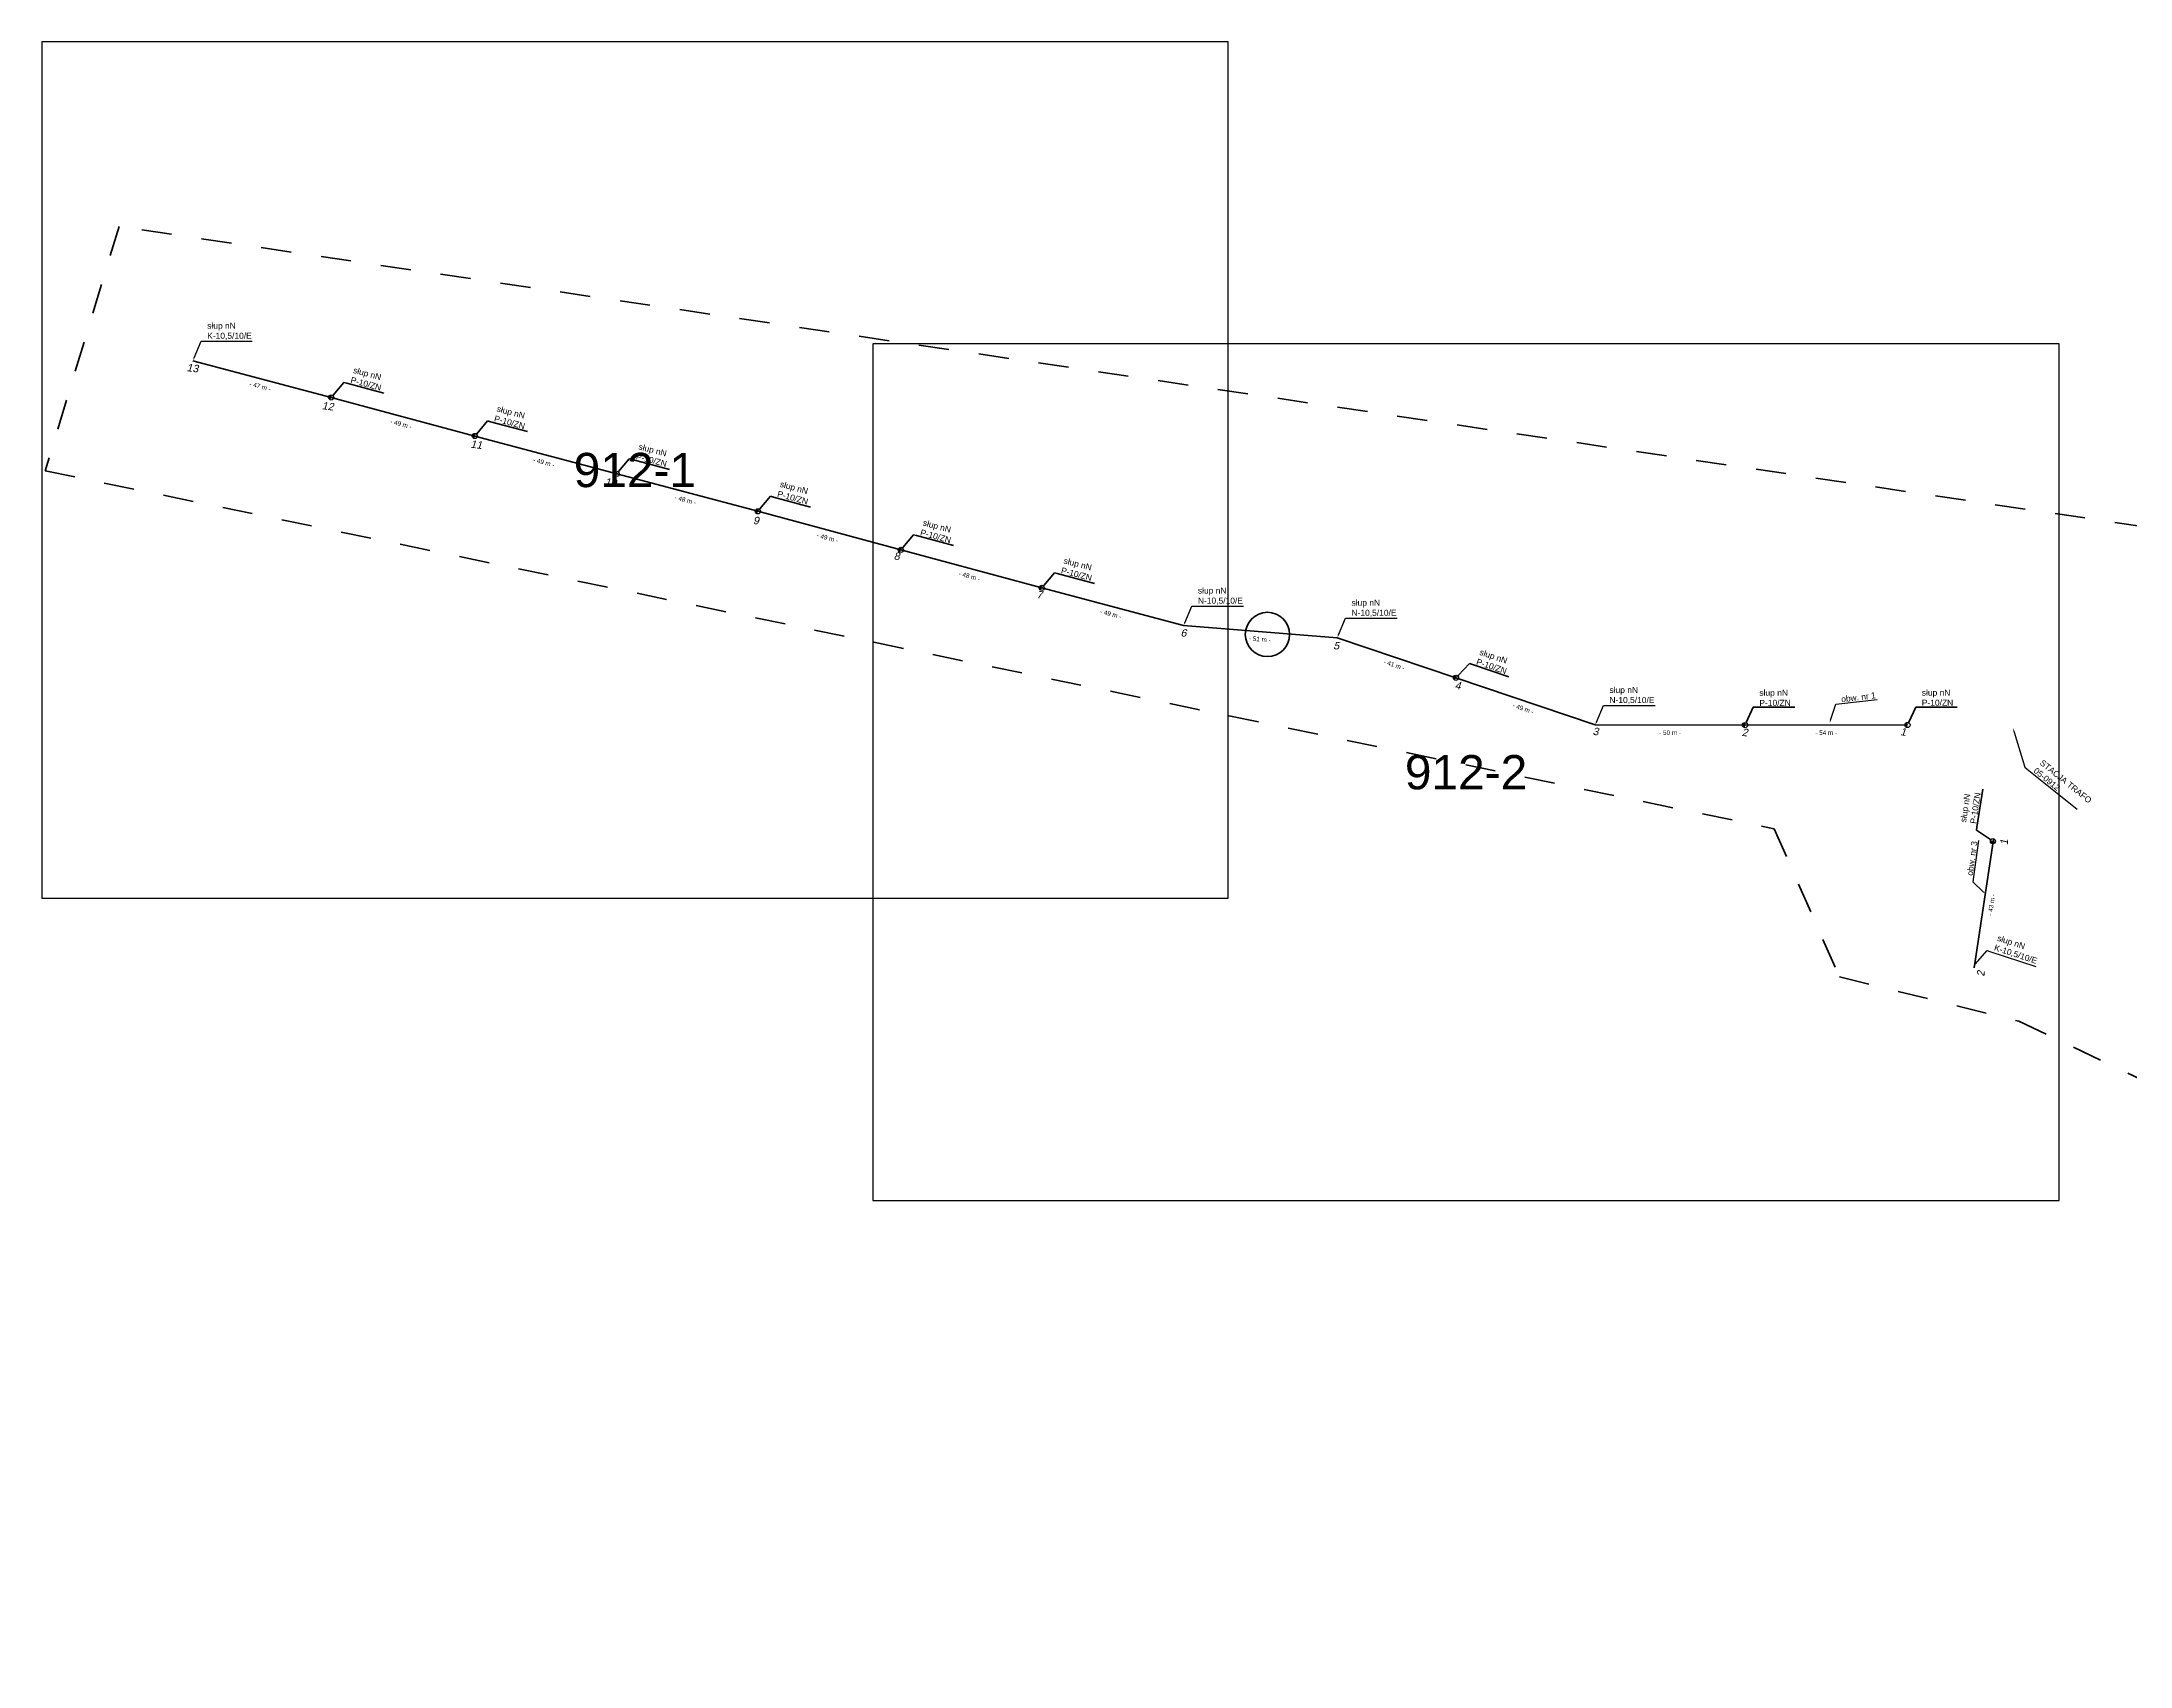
# Model space of a CAD drawing. Header units: millimetres. Extents: x 7543989 to 7550438, y 5805434 to 5809135.
# Drawn here: x 7549185 to 7549876, y 5805495 to 5806033 of the extents above; entities that cross this region are included whole.
import ezdxf
from ezdxf import colors
from ezdxf.entities.mleader import LeaderData, LeaderLine
from ezdxf.enums import TextEntityAlignment as Align
from ezdxf.math import Vec2, Vec3

# ---------------------------------------------------------------- set-up
doc = ezdxf.new("R2010")
doc.units = ezdxf.units.MM
doc.linetypes.add('4002', pattern=[2, 1, -1])
doc.layers.add('!tele', color=30, linetype='Continuous', lineweight=50, plot=False)
for name, color, linetype, lineweight in [('!trafo', 6, '4002', 50), ('_numery', 7, 'Continuous', 40), ('_PRZEWIESZENIA', 6, 'Continuous', 50)]:
    doc.layers.add(name, color=color, linetype=linetype, lineweight=lineweight)
for name, color, linetype in [('_MM opisy', 7, 'Continuous'), ('_MM slupy', 5, 'Continuous'), ('_mm trafo', 3, 'Continuous')]:
    doc.layers.add(name, color=color, linetype=linetype)
doc.layers.add('DIM', color=7, linetype='Continuous', plot=False)
doc.styles.get("Standard").update_dxf_attribs({"font": 'arial.ttf'})
doc.dimstyles.new('opis linie', dxfattribs={"dimtxt": 1.5, "dimasz": 0.18, "dimexe": 0.18, "dimexo": 0.0625, "dimgap": 2.5, "dimtad": 4, "dimdec": 0, "dimzin": 0, "dimdsep": 46, "dimtxsty": 'Standard', "dimcen": 0.09, "dimse1": 1, "dimse2": 1, "dimsd1": 1, "dimsd2": 1, "dimclrt": 256, "dimadec": 0, "dimazin": 0, "dimtfac": 1, "dimtdec": 0, "dimtofl": 0, "dimtmove": 0, "dimatfit": 3, "dimfxl": 1, "dimtfill": 1, "dimtolj": 1, "dimtzin": 0, "dimarcsym": 0})

# ---------------------------------------------------------------- blocks, each defined once
blk = doc.blocks.new('ZN')
at = {"layer": '_MM slupy', "transparency": 33554687}
h = blk.add_hatch(color=256, dxfattribs=at)
h.dxf.hatch_style = 1
h.paths.add_polyline_path([(0, -0.86), (0, 0.86, 1)])
at = {"layer": '_MM slupy'}
blk.add_circle((0, 0), 0.857, dxfattribs=at)
blk = doc.blocks.new('*D259')
at = {"layer": 'Defpoints', "color": 0}
for p in [(7549831.23, 5805768.93), (7549824.07, 5805726.57), (7549824.81, 5805726.46)]:
    blk.add_point(p, dxfattribs=at)
at = {"layer": 'DIM', "insert": (7549830.51, 5805747.32), "char_height": 1.5, "attachment_point": 5, "rotation": 81.40241, "bg_fill": 3, "box_fill_scale": 1.1, "bg_fill_color": 9, "bg_fill_true_color": 13158600, "bg_fill_transparency": 0}
blk.add_mtext('\\A1;- 43 m -', dxfattribs=at)
blk = doc.blocks.new('*D276')
at = {"layer": 'Defpoints', "color": 0}
for p in [(7549748.97, 5805807.5), (7549748.97, 5805806.75), (7549802.71, 5805806.8)]:
    blk.add_point(p, dxfattribs=at)
at = {"layer": 'DIM', "insert": (7549775.84, 5805804.26), "char_height": 1.5, "attachment_point": 5, "rotation": 0.05331, "bg_fill": 3, "box_fill_scale": 1.1, "bg_fill_color": 9, "bg_fill_true_color": 13158600, "bg_fill_transparency": 0}
blk.add_mtext('\\A1;- 54 m -', dxfattribs=at)
blk = doc.blocks.new('*D277')
at = {"layer": 'Defpoints', "color": 0}
for p in [(7549699.39, 5805807.57), (7549699.39, 5805806.82), (7549748.97, 5805806.75)]:
    blk.add_point(p, dxfattribs=at)
at = {"layer": 'DIM', "insert": (7549724.18, 5805804.27), "char_height": 1.5, "attachment_point": 5, "rotation": 359.91911, "bg_fill": 3, "box_fill_scale": 1.1, "bg_fill_color": 9, "bg_fill_true_color": 13158600, "bg_fill_transparency": 0}
blk.add_mtext('\\A1;- 50 m -', dxfattribs=at)
blk = doc.blocks.new('*D278')
at = {"layer": 'Defpoints', "color": 0}
for p in [(7549653.32, 5805822.43), (7549653.56, 5805823.14), (7549699.39, 5805806.82)]:
    blk.add_point(p, dxfattribs=at)
at = {"layer": 'DIM', "insert": (7549675.55, 5805812.24), "char_height": 1.5, "attachment_point": 5, "rotation": 341.28196, "bg_fill": 3, "box_fill_scale": 1.1, "bg_fill_color": 9, "bg_fill_true_color": 13158600, "bg_fill_transparency": 0}
blk.add_mtext('\\A1;- 49 m -', dxfattribs=at)
blk = doc.blocks.new('*D279')
at = {"layer": 'Defpoints', "color": 0}
for p in [(7549614.04, 5805835.69), (7549614.28, 5805836.4), (7549653.32, 5805822.43)]:
    blk.add_point(p, dxfattribs=at)
at = {"layer": 'DIM', "insert": (7549632.88, 5805826.69), "char_height": 1.5, "attachment_point": 5, "rotation": 341.34653, "bg_fill": 3, "box_fill_scale": 1.1, "bg_fill_color": 9, "bg_fill_true_color": 13158600, "bg_fill_transparency": 0}
blk.add_mtext('\\A1;- 41 m -', dxfattribs=at)
blk = doc.blocks.new('*D280')
at = {"layer": 'Defpoints', "color": 0}
for p in [(7549563.22, 5805839.72), (7549563.28, 5805840.47), (7549614.04, 5805835.69)]:
    blk.add_point(p, dxfattribs=at)
at = {"layer": 'DIM', "insert": (7549588.43, 5805835.2), "char_height": 1.5, "attachment_point": 5, "rotation": 355.46596, "bg_fill": 3, "box_fill_scale": 1.1, "bg_fill_color": 9, "bg_fill_true_color": 13158600, "bg_fill_transparency": 0}
blk.add_mtext('\\A1;- 51 m -', dxfattribs=at)
blk = doc.blocks.new('*D281')
at = {"layer": 'Defpoints', "color": 0}
for p in [(7549516.46, 5805852.88), (7549516.27, 5805852.16), (7549563.22, 5805839.72)]:
    blk.add_point(p, dxfattribs=at)
at = {"layer": 'DIM', "insert": (7549539.1, 5805843.51), "char_height": 1.5, "attachment_point": 5, "rotation": 345.15977, "bg_fill": 3, "box_fill_scale": 1.1, "bg_fill_color": 9, "bg_fill_true_color": 13158600, "bg_fill_transparency": 0}
blk.add_mtext('\\A1;- 49 m -', dxfattribs=at)
blk = doc.blocks.new('*D282')
at = {"layer": 'Defpoints', "color": 0}
for p in [(7549469.66, 5805864.74), (7549469.86, 5805865.46), (7549516.27, 5805852.16)]:
    blk.add_point(p, dxfattribs=at)
at = {"layer": 'DIM', "insert": (7549492.31, 5805856.02), "char_height": 1.5, "attachment_point": 5, "rotation": 344.89581, "bg_fill": 3, "box_fill_scale": 1.1, "bg_fill_color": 9, "bg_fill_true_color": 13158600, "bg_fill_transparency": 0}
blk.add_mtext('\\A1;- 48 m -', dxfattribs=at)
blk = doc.blocks.new('*D283')
at = {"layer": 'Defpoints', "color": 0}
for p in [(7549422.35, 5805877.51), (7549422.55, 5805878.23), (7549469.66, 5805864.74)]:
    blk.add_point(p, dxfattribs=at)
at = {"layer": 'DIM', "insert": (7549445.35, 5805868.7), "char_height": 1.5, "attachment_point": 5, "rotation": 344.8946, "bg_fill": 3, "box_fill_scale": 1.1, "bg_fill_color": 9, "bg_fill_true_color": 13158600, "bg_fill_transparency": 0}
blk.add_mtext('\\A1;- 49 m -', dxfattribs=at)
blk = doc.blocks.new('*D284')
at = {"layer": 'Defpoints', "color": 0}
for p in [(7549375.63, 5805889.88), (7549375.82, 5805890.61), (7549422.35, 5805877.51)]:
    blk.add_point(p, dxfattribs=at)
at = {"layer": 'DIM', "insert": (7549398.35, 5805881.26), "char_height": 1.5, "attachment_point": 5, "rotation": 345.17015, "bg_fill": 3, "box_fill_scale": 1.1, "bg_fill_color": 9, "bg_fill_true_color": 13158600, "bg_fill_transparency": 0}
blk.add_mtext('\\A1;- 48 m -', dxfattribs=at)
blk = doc.blocks.new('*D285')
at = {"layer": 'Defpoints', "color": 0}
for p in [(7549328.69, 5805902.42), (7549328.88, 5805903.14), (7549375.63, 5805889.88)]:
    blk.add_point(p, dxfattribs=at)
at = {"layer": 'DIM', "insert": (7549351.51, 5805893.72), "char_height": 1.5, "attachment_point": 5, "rotation": 345.04276, "bg_fill": 3, "box_fill_scale": 1.1, "bg_fill_color": 9, "bg_fill_true_color": 13158600, "bg_fill_transparency": 0}
blk.add_mtext('\\A1;- 49 m -', dxfattribs=at)
blk = doc.blocks.new('*D286')
at = {"layer": 'Defpoints', "color": 0}
for p in [(7549281.16, 5805915.19), (7549281.35, 5805915.91), (7549328.69, 5805902.42)]:
    blk.add_point(p, dxfattribs=at)
at = {"layer": 'DIM', "insert": (7549304.27, 5805906.38), "char_height": 1.5, "attachment_point": 5, "rotation": 344.96135, "bg_fill": 3, "box_fill_scale": 1.1, "bg_fill_color": 9, "bg_fill_true_color": 13158600, "bg_fill_transparency": 0}
blk.add_mtext('\\A1;- 49 m -', dxfattribs=at)
blk = doc.blocks.new('*D287')
at = {"layer": 'Defpoints', "color": 0}
for p in [(7549235.42, 5805927.35), (7549235.61, 5805928.07), (7549281.16, 5805915.19)]:
    blk.add_point(p, dxfattribs=at)
at = {"layer": 'DIM', "insert": (7549257.65, 5805918.85), "char_height": 1.5, "attachment_point": 5, "rotation": 345.11225, "bg_fill": 3, "box_fill_scale": 1.1, "bg_fill_color": 9, "bg_fill_true_color": 13158600, "bg_fill_transparency": 0}
blk.add_mtext('\\A1;- 47 m -', dxfattribs=at)
blk = doc.blocks.new('q')
at = {"layer": '_MM slupy'}
blk.add_blockref('ZN', (0, 0), dxfattribs=at)
at = {"layer": '_MM opisy'}
ml = blk.add_multileader_mtext('Standard', dxfattribs=at)
ml.set_content('\\pxql;słup nN\\PP-10/ZN', color=256)
ml.set_leader_properties()
ml.build(insert=Vec2(0, 0))
ml.multileader.update_dxf_attribs({"has_text_frame": 1, "text_left_attachment_type": 5, "text_right_attachment_type": 5, "dogleg_length": 1, "arrow_head_size": 1})
ctx = ml.context
ctx.base_point, ctx.char_height, ctx.arrow_head_size, ctx.landing_gap_size, ctx.plane_origin = Vec3(3.75, 5.9), 2, 1, 1, Vec3(1.72, -1.42)
ctx.left_attachment, ctx.right_attachment = 5, 5
notes = []
notes.append((ctx, [(0, (1, 1, 0), (2.75, 5.9), (1, 0), 1, [(0, [(0, 0), (2.75, 5.9)], 0, [])])]))
ctx.mtext.insert, ctx.mtext.flow_direction = Vec3(4.75, 11.7), 5
ctx.mtext.has_bg_fill, ctx.mtext.bg_color, ctx.mtext.bg_scale_factor, ctx.mtext.bg_transparency, ctx.mtext.use_window_bg_color = 1, -1023410175, 1, 0, 1
for ctx, leaders in notes:
    for number, flags, end, landing, length, lines in leaders:
        leader = LeaderData()
        leader.index, (leader.has_last_leader_line, leader.has_dogleg_vector, leader.attachment_direction) = number, flags
        leader.last_leader_point, leader.dogleg_vector, leader.dogleg_length = Vec3(end), Vec3(landing), length
        for number, points, colour, breaks in lines:
            line = LeaderLine()
            line.index, line.vertices, line.color, line.breaks = number, Vec3.list(points), colors.encode_raw_color(colour), breaks
            leader.lines.append(line)
        ctx.leaders.append(leader)

msp = doc.modelspace()

# ---------------------------------------------------------------- linework, layer by layer
at = {"layer": '!tele'}
for points in [[(7549235.42, 5805927.35), (7549281.16, 5805915.19), (7549328.69, 5805902.42), (7549375.63, 5805889.88), (7549422.35, 5805877.51), (7549469.66, 5805864.74), (7549516.27, 5805852.16), (7549563.22, 5805839.72), (7549614.04, 5805835.69), (7549653.32, 5805822.43), (7549699.39, 5805806.82), (7549748.97, 5805806.75), (7549802.71, 5805806.8)], [(7549831.23, 5805768.93), (7549824.81, 5805726.46)]]:
    msp.add_lwpolyline(points, dxfattribs=at)
at = {"layer": '!trafo', "ltscale": 10}
msp.add_lwpolyline([(7549210.97, 5805971.74), (7549186.51, 5805890.92), (7549758.63, 5805772.48), (7549780.18, 5805723.46), (7549839.54, 5805708.8), (7550034.64, 5805616.04), (7550225.72, 5805531.11), (7550299.47, 5805504.29), (7550434.68, 5805495.35), (7550436.91, 5805580.28), (7550233.54, 5805622.74), (7550079.34, 5805684.2), (7550017.88, 5805761.3), (7549901, 5805869.43)], close=True, dxfattribs=at)

# ---------------------------------------------------------------- texts
at = {"layer": 'Defpoints', "color": 4}
msp.add_text('912-2', height=11.336, dxfattribs=at).set_placement((7549656.66, 5805791.18), align=Align.MIDDLE_CENTER)

# ---------------------------------------------------------------- next in the draw order: block references
at = {"layer": '!tele'}
for p, rotation in [((7549281.16, 5805915.19), 344.9613450571321), ((7549328.69, 5805902.42), 345.042755436257), ((7549375.63, 5805889.88), 345.1701493127425), ((7549422.35, 5805877.51), 344.8946014574137), ((7549469.66, 5805864.74), 344.895809969816), ((7549516.27, 5805852.16), 345.1597684521026), ((7549653.32, 5805822.43), 341.2819642050806), ((7549748.97, 5805806.75), 0.0533083017925407), ((7549802.71, 5805806.8), 0.0533083017925407), ((7549830.99, 5805768.36), 81.40240581521961)]:
    msp.add_blockref('q', p, dxfattribs=dict(at, rotation=rotation))

# ---------------------------------------------------------------- next in the draw order: leaders
at = {"layer": '_MM opisy'}
ml = msp.add_multileader_mtext('Standard', dxfattribs=at)
ml.set_content('\\pxql;słup nN\\PK-10,5/10/E', color=256)
ml.set_leader_properties()
ml.build(insert=Vec2(0, 0))
ml.multileader.update_dxf_attribs({"has_text_frame": 1, "text_left_attachment_type": 5, "text_right_attachment_type": 5, "dogleg_length": 1, "arrow_head_size": 1})
ctx = ml.context
ctx.base_point, ctx.char_height, ctx.arrow_head_size, ctx.landing_gap_size, ctx.plane_origin = Vec3(7549239.13, 5805933.76), 2, 1, 1, Vec3(7549237.14, 5805925.93)
ctx.left_attachment, ctx.right_attachment = 5, 5
notes = []
notes.append((ctx, [(0, (1, 1, 0), (7549238.13, 5805933.76), (1, 0), 1, [(0, [(7549235.42, 5805927.35), (7549238.13, 5805933.76)], 0, [])])]))
ctx.mtext.insert, ctx.mtext.flow_direction = Vec3(7549240.13, 5805939.92), 5
ctx.mtext.has_bg_fill, ctx.mtext.bg_color, ctx.mtext.bg_scale_factor, ctx.mtext.bg_transparency, ctx.mtext.use_window_bg_color = 1, -1023410175, 1, 0, 1
ml = msp.add_multileader_mtext('Standard', dxfattribs=at)
ml.set_content('\\pxql;słup nN\\PN-10,5/10/E', color=256)
ml.set_leader_properties()
ml.build(insert=Vec2(0, 0))
ml.multileader.update_dxf_attribs({"has_text_frame": 1, "text_left_attachment_type": 5, "text_right_attachment_type": 5, "dogleg_length": 1, "arrow_head_size": 1})
ctx = ml.context
ctx.base_point, ctx.char_height, ctx.arrow_head_size, ctx.landing_gap_size, ctx.plane_origin = Vec3(7549566.93, 5805846.13), 2, 1, 1, Vec3(7549564.94, 5805838.3)
ctx.left_attachment, ctx.right_attachment = 5, 5
notes.append((ctx, [(0, (1, 1, 0), (7549565.93, 5805846.13), (1, 0), 1, [(0, [(7549563.22, 5805839.72), (7549565.93, 5805846.13)], 0, [])])]))
ctx.mtext.insert, ctx.mtext.flow_direction = Vec3(7549567.93, 5805852.29), 5
ctx.mtext.has_bg_fill, ctx.mtext.bg_color, ctx.mtext.bg_scale_factor, ctx.mtext.bg_transparency, ctx.mtext.use_window_bg_color = 1, -1023410175, 1, 0, 1
ml = msp.add_multileader_mtext('Standard', dxfattribs=at)
ml.set_content('\\pxql;słup nN\\PN-10,5/10/E', color=256)
ml.set_leader_properties()
ml.build(insert=Vec2(0, 0))
ml.multileader.update_dxf_attribs({"has_text_frame": 1, "text_left_attachment_type": 5, "text_right_attachment_type": 5, "dogleg_length": 1, "arrow_head_size": 1})
ctx = ml.context
ctx.base_point, ctx.char_height, ctx.arrow_head_size, ctx.landing_gap_size, ctx.plane_origin = Vec3(7549617.75, 5805842.1), 2, 1, 1, Vec3(7549615.76, 5805834.27)
ctx.left_attachment, ctx.right_attachment = 5, 5
notes.append((ctx, [(0, (1, 1, 0), (7549616.75, 5805842.1), (1, 0), 1, [(0, [(7549614.04, 5805835.69), (7549616.75, 5805842.1)], 0, [])])]))
ctx.mtext.insert, ctx.mtext.flow_direction = Vec3(7549618.75, 5805848.26), 5
ctx.mtext.has_bg_fill, ctx.mtext.bg_color, ctx.mtext.bg_scale_factor, ctx.mtext.bg_transparency, ctx.mtext.use_window_bg_color = 1, -1023410175, 1, 0, 1
ml = msp.add_multileader_mtext('Standard', dxfattribs=at)
ml.set_content('\\pxql;słup nN\\PN-10,5/10/E', color=256)
ml.set_leader_properties()
ml.build(insert=Vec2(0, 0))
ml.multileader.update_dxf_attribs({"has_text_frame": 1, "text_left_attachment_type": 5, "text_right_attachment_type": 5, "dogleg_length": 1, "arrow_head_size": 1})
ctx = ml.context
ctx.base_point, ctx.char_height, ctx.arrow_head_size, ctx.landing_gap_size, ctx.plane_origin = Vec3(7549703.1, 5805813.23), 2, 1, 1, Vec3(7549701.11, 5805805.4)
ctx.left_attachment, ctx.right_attachment = 5, 5
notes.append((ctx, [(0, (1, 1, 0), (7549702.1, 5805813.23), (1, 0), 1, [(0, [(7549699.39, 5805806.82), (7549702.1, 5805813.23)], 0, [])])]))
ctx.mtext.insert, ctx.mtext.flow_direction = Vec3(7549704.1, 5805819.39), 5
ctx.mtext.has_bg_fill, ctx.mtext.bg_color, ctx.mtext.bg_scale_factor, ctx.mtext.bg_transparency, ctx.mtext.use_window_bg_color = 1, -1023410175, 1, 0, 1
ml = msp.add_multileader_mtext('Standard', dxfattribs=at)
ml.set_content('\\pxql;słup nN\\PK-10,5/10/E', color=256)
ml.set_leader_properties()
ml.build(insert=Vec2(0, 0))
ml.multileader.update_dxf_attribs({"has_text_frame": 1, "text_left_attachment_type": 5, "text_right_attachment_type": 5, "dogleg_length": 1, "arrow_head_size": 1})
ctx = ml.context
ctx.base_point, ctx.char_height, ctx.arrow_head_size, ctx.landing_gap_size, ctx.plane_origin, ctx.plane_x_axis, ctx.plane_y_axis = Vec3(7549829.99, 5805731.83), 2, 1, 1, Vec3(7549825.67, 5805725.01), Vec3(0.95073, -0.310021), Vec3(0.310021, 0.95073)
ctx.left_attachment, ctx.right_attachment = 5, 5
notes.append((ctx, [(0, (1, 1, 0), (7549829.04, 5805732.14), (0.95073, -0.310021), 1, [(0, [(7549824.48, 5805726.89), (7549829.04, 5805732.14)], 0, [])])]))
ctx.mtext.insert, ctx.mtext.text_direction, ctx.mtext.flow_direction = Vec3(7549832.86, 5805737.38), Vec3(0.95073, -0.310021), 5
ctx.mtext.has_bg_fill, ctx.mtext.bg_color, ctx.mtext.bg_scale_factor, ctx.mtext.bg_transparency, ctx.mtext.use_window_bg_color = 1, -1023410175, 1, 0, 1
for ctx, leaders in notes:
    for number, flags, end, landing, length, lines in leaders:
        leader = LeaderData()
        leader.index, (leader.has_last_leader_line, leader.has_dogleg_vector, leader.attachment_direction) = number, flags
        leader.last_leader_point, leader.dogleg_vector, leader.dogleg_length = Vec3(end), Vec3(landing), length
        for number, points, colour, breaks in lines:
            line = LeaderLine()
            line.index, line.vertices, line.color, line.breaks = number, Vec3.list(points), colors.encode_raw_color(colour), breaks
            leader.lines.append(line)
        ctx.leaders.append(leader)

# ---------------------------------------------------------------- next in the draw order: dimensions: what is measured, and where the dimension line sits
at = {"layer": 'DIM'}
for p1, p2, picture, middle in [((7549802.71, 5805806.8), (7549748.97, 5805806.75), '*D276', (7549775.84, 5805804.26)), ((7549831.23, 5805768.93), (7549824.81, 5805726.46), '*D259', (7549830.51, 5805747.32))]:
    dim = msp.add_aligned_dim(p1=p1, p2=p2, distance=-0.75, dimstyle='opis linie', override={"dimpost": '- <> m -'}, dxfattribs=at)
    dim.commit()
    dim.dimension.update_dxf_attribs({"geometry": picture, "text_midpoint": middle})

# ---------------------------------------------------------------- next in the draw order: leaders
at = {"layer": '_mm trafo', "color": 3}
ml = msp.add_multileader_mtext('Standard', dxfattribs=at)
ml.set_content('STACJA TRAFO\\P05-0912', color=3)
ml.set_leader_properties()
ml.build(insert=Vec2(0, 0))
ml.multileader.update_dxf_attribs({"has_text_frame": 1, "text_left_attachment_type": 5, "text_right_attachment_type": 5, "dogleg_length": 1, "arrow_head_size": 1.5})
ctx = ml.context
ctx.base_point, ctx.char_height, ctx.arrow_head_size, ctx.plane_origin, ctx.plane_x_axis, ctx.plane_y_axis = Vec3(7549842.37, 5805792.18), 2, 1.5, Vec3(7549820.44, 5805780.07), Vec3(0.778599, -0.627521), Vec3(0.627521, 0.778599)
ctx.left_attachment, ctx.right_attachment, ctx.attachment_type = 5, 5, 2
notes = []
notes.append((ctx, [(0, (1, 1, 0), (7549841.59, 5805792.81), (0.778599, -0.627521), 1, [(0, [(7549837.63, 5805805.84)], 0, [])])]))
ctx.mtext.insert, ctx.mtext.text_direction, ctx.mtext.rotation, ctx.mtext.flow_direction = Vec3(7549847.58, 5805795.46), Vec3(0.778599, -0.627521), 6.129723, 5
ctx.mtext.has_bg_fill, ctx.mtext.bg_color, ctx.mtext.bg_scale_factor, ctx.mtext.bg_transparency, ctx.mtext.use_window_bg_color = 1, -1073741824, 1, 0, 1
for ctx, leaders in notes:
    for number, flags, end, landing, length, lines in leaders:
        leader = LeaderData()
        leader.index, (leader.has_last_leader_line, leader.has_dogleg_vector, leader.attachment_direction) = number, flags
        leader.last_leader_point, leader.dogleg_vector, leader.dogleg_length = Vec3(end), Vec3(landing), length
        for number, points, colour, breaks in lines:
            line = LeaderLine()
            line.index, line.vertices, line.color, line.breaks = number, Vec3.list(points), colors.encode_raw_color(colour), breaks
            leader.lines.append(line)
        ctx.leaders.append(leader)

# ---------------------------------------------------------------- next in the draw order: texts
at = {"layer": '_numery', "oblique": 10}
for s, rotation, p in [('1', 352.39533, (7549800.25, 5805803.45)), ('2', 86.68448, (7549828.17, 5805723.52))]:
    msp.add_text(s, height=2.5, rotation=rotation, dxfattribs=at).set_placement(p)

# ---------------------------------------------------------------- next in the draw order: dimensions: what is measured, and where the dimension line sits
at = {"layer": 'DIM'}
dim = msp.add_aligned_dim(p1=(7549748.97, 5805806.75), p2=(7549699.39, 5805806.82), distance=-0.75, dimstyle='opis linie', override={"dimpost": '- <> m -'}, dxfattribs=at)
dim.commit()
dim.dimension.update_dxf_attribs({"geometry": '*D277', "text_midpoint": (7549724.18, 5805804.27)})

# ---------------------------------------------------------------- next in the draw order: leaders
at = {"layer": '_MM opisy', "color": 1}
ml = msp.add_multileader_mtext('Standard', dxfattribs=at)
ml.set_content('\\pxql;obw. nr 1', color=1)
ml.set_leader_properties()
ml.build(insert=Vec2(0, 0))
ml.multileader.update_dxf_attribs({"has_text_frame": 1, "text_left_attachment_type": 5, "text_right_attachment_type": 5, "dogleg_length": 1, "arrow_head_size": 1})
ctx = ml.context
ctx.base_point, ctx.char_height, ctx.arrow_head_size, ctx.landing_gap_size, ctx.plane_origin, ctx.plane_x_axis, ctx.plane_y_axis = Vec3(7549779.96, 5805813.76), 2, 1, 1, Vec3(7549778.81, 5805806.25), Vec3(0.993021, 0.117936), Vec3(-0.117936, 0.993021)
ctx.left_attachment, ctx.right_attachment = 5, 5
notes = []
notes.append((ctx, [(0, (1, 1, 0), (7549778.97, 5805813.64), (0.993021, 0.117936), 1, [(0, [(7549776.93, 5805807.45), (7549778.97, 5805813.64)], 0, [])])]))
ctx.mtext.insert, ctx.mtext.text_direction, ctx.mtext.flow_direction = Vec3(7549780.67, 5805816.3), Vec3(0.993021, 0.117936), 5
ctx.mtext.has_bg_fill, ctx.mtext.bg_color, ctx.mtext.bg_scale_factor, ctx.mtext.bg_transparency, ctx.mtext.use_window_bg_color = 1, -1023410175, 1, 0, 1
ml = msp.add_multileader_mtext('Standard', dxfattribs=at)
ml.set_content('\\pxql;obw. nr 3', color=1)
ml.set_leader_properties()
ml.build(insert=Vec2(0, 0))
ml.multileader.update_dxf_attribs({"has_text_frame": 1, "text_left_attachment_type": 5, "text_right_attachment_type": 5, "dogleg_length": 1, "arrow_head_size": 1})
ctx = ml.context
ctx.base_point, ctx.char_height, ctx.arrow_head_size, ctx.landing_gap_size, ctx.plane_origin, ctx.plane_x_axis, ctx.plane_y_axis = Vec3(7549824.62, 5805755.79), 2, 1, 1, Vec3(7549831.6, 5805752.79), Vec3(0.134456, 0.99092), Vec3(-0.99092, 0.134456)
ctx.left_attachment, ctx.right_attachment = 5, 5
notes.append((ctx, [(0, (1, 1, 0), (7549824.48, 5805754.8), (0.134456, 0.99092), 1, [(0, [(7549828.51, 5805750.89), (7549824.48, 5805754.8)], 0, [])])]))
ctx.mtext.insert, ctx.mtext.text_direction, ctx.mtext.flow_direction = Vec3(7549822.33, 5805757.11), Vec3(0.134456, 0.99092), 5
ctx.mtext.has_bg_fill, ctx.mtext.bg_color, ctx.mtext.bg_scale_factor, ctx.mtext.bg_transparency, ctx.mtext.use_window_bg_color = 1, -1023410175, 1, 0, 1
for ctx, leaders in notes:
    for number, flags, end, landing, length, lines in leaders:
        leader = LeaderData()
        leader.index, (leader.has_last_leader_line, leader.has_dogleg_vector, leader.attachment_direction) = number, flags
        leader.last_leader_point, leader.dogleg_vector, leader.dogleg_length = Vec3(end), Vec3(landing), length
        for number, points, colour, breaks in lines:
            line = LeaderLine()
            line.index, line.vertices, line.color, line.breaks = number, Vec3.list(points), colors.encode_raw_color(colour), breaks
            leader.lines.append(line)
        ctx.leaders.append(leader)

# ---------------------------------------------------------------- next in the draw order: texts
at = {"layer": '_numery', "oblique": 10}
for s, rotation, p in [('2', 352.39533, (7549747.83, 5805803.24)), ('1', 86.68448, (7549835.89, 5805767.02))]:
    msp.add_text(s, height=2.5, rotation=rotation, dxfattribs=at).set_placement(p)

# ---------------------------------------------------------------- next in the draw order: dimensions: what is measured, and where the dimension line sits
at = {"layer": 'DIM'}
dim = msp.add_aligned_dim(p1=(7549699.39, 5805806.82), p2=(7549653.32, 5805822.43), distance=-0.75, dimstyle='opis linie', override={"dimpost": '- <> m -'}, dxfattribs=at)
dim.commit()
dim.dimension.update_dxf_attribs({"geometry": '*D278', "text_midpoint": (7549675.55, 5805812.24)})

# ---------------------------------------------------------------- next in the draw order: texts
at = {"layer": '_numery', "oblique": 10}
msp.add_text('3', height=2.5, rotation=352.39533, dxfattribs=at).set_placement((7549698.48, 5805803.57))

# ---------------------------------------------------------------- next in the draw order: dimensions: what is measured, and where the dimension line sits
at = {"layer": 'DIM'}
dim = msp.add_aligned_dim(p1=(7549653.32, 5805822.43), p2=(7549614.04, 5805835.69), distance=-0.75, dimstyle='opis linie', override={"dimpost": '- <> m -'}, dxfattribs=at)
dim.commit()
dim.dimension.update_dxf_attribs({"geometry": '*D279', "text_midpoint": (7549632.88, 5805826.69)})

# ---------------------------------------------------------------- next in the draw order: texts
at = {"layer": '_numery', "oblique": 10}
msp.add_text('4', height=2.5, rotation=352.39533, dxfattribs=at).set_placement((7549652.86, 5805818.75))

# ---------------------------------------------------------------- next in the draw order: dimensions: what is measured, and where the dimension line sits
at = {"layer": 'DIM'}
dim = msp.add_aligned_dim(p1=(7549614.04, 5805835.69), p2=(7549563.22, 5805839.72), distance=-0.75, dimstyle='opis linie', override={"dimpost": '- <> m -'}, dxfattribs=at)
dim.commit()
dim.dimension.update_dxf_attribs({"geometry": '*D280', "text_midpoint": (7549588.43, 5805835.2)})

# ---------------------------------------------------------------- next in the draw order: linework, layer by layer
at = {"layer": '_PRZEWIESZENIA', "color": 3}
msp.add_circle((7549590.94, 5805836.76, 122.55), 7.32, dxfattribs=at)

# ---------------------------------------------------------------- next in the draw order: texts
at = {"layer": '_numery', "oblique": 10}
msp.add_text('5', height=2.5, rotation=352.39533, dxfattribs=at).set_placement((7549612.69, 5805831.94))

# ---------------------------------------------------------------- next in the draw order: dimensions: what is measured, and where the dimension line sits
at = {"layer": 'DIM'}
dim = msp.add_aligned_dim(p1=(7549563.22, 5805839.72), p2=(7549516.27, 5805852.16), distance=-0.75, dimstyle='opis linie', override={"dimpost": '- <> m -'}, dxfattribs=at)
dim.commit()
dim.dimension.update_dxf_attribs({"geometry": '*D281', "text_midpoint": (7549539.1, 5805843.51)})

# ---------------------------------------------------------------- next in the draw order: texts
at = {"layer": '_numery', "oblique": 10}
msp.add_text('6', height=2.5, rotation=352.39533, dxfattribs=at).set_placement((7549562.14, 5805836.2))

# ---------------------------------------------------------------- next in the draw order: dimensions: what is measured, and where the dimension line sits
at = {"layer": 'DIM'}
dim = msp.add_aligned_dim(p1=(7549516.27, 5805852.16), p2=(7549469.66, 5805864.74), distance=-0.75, dimstyle='opis linie', override={"dimpost": '- <> m -'}, dxfattribs=at)
dim.commit()
dim.dimension.update_dxf_attribs({"geometry": '*D282', "text_midpoint": (7549492.31, 5805856.02)})

# ---------------------------------------------------------------- next in the draw order: texts
at = {"layer": '_numery', "oblique": 10}
msp.add_text('7', height=2.5, rotation=352.39533, dxfattribs=at).set_placement((7549514.45, 5805848.79))

# ---------------------------------------------------------------- next in the draw order: dimensions: what is measured, and where the dimension line sits
at = {"layer": 'DIM'}
dim = msp.add_aligned_dim(p1=(7549469.66, 5805864.74), p2=(7549422.35, 5805877.51), distance=-0.75, dimstyle='opis linie', override={"dimpost": '- <> m -'}, dxfattribs=at)
dim.commit()
dim.dimension.update_dxf_attribs({"geometry": '*D283', "text_midpoint": (7549445.35, 5805868.7)})

# ---------------------------------------------------------------- next in the draw order: linework, layer by layer
at = {"layer": 'Defpoints', "color": 4}
msp.add_lwpolyline([(7549460.4, 5805649.48), (7549852.91, 5805649.48), (7549852.91, 5805932.87), (7549460.4, 5805932.87)], close=True, dxfattribs=at)

# ---------------------------------------------------------------- next in the draw order: texts
at = {"layer": '_numery', "oblique": 10}
msp.add_text('8', height=2.5, rotation=352.39533, dxfattribs=at).set_placement((7549467.23, 5805861.58))

# ---------------------------------------------------------------- next in the draw order: dimensions: what is measured, and where the dimension line sits
at = {"layer": 'DIM'}
dim = msp.add_aligned_dim(p1=(7549422.35, 5805877.51), p2=(7549375.63, 5805889.88), distance=-0.75, dimstyle='opis linie', override={"dimpost": '- <> m -'}, dxfattribs=at)
dim.commit()
dim.dimension.update_dxf_attribs({"geometry": '*D284', "text_midpoint": (7549398.35, 5805881.26)})

# ---------------------------------------------------------------- next in the draw order: texts
at = {"layer": '_numery', "oblique": 10}
msp.add_text('9', height=2.5, rotation=352.39533, dxfattribs=at).set_placement((7549420.68, 5805873.37))

# ---------------------------------------------------------------- next in the draw order: dimensions: what is measured, and where the dimension line sits
at = {"layer": 'DIM'}
dim = msp.add_aligned_dim(p1=(7549375.63, 5805889.88), p2=(7549328.69, 5805902.42), distance=-0.75, dimstyle='opis linie', override={"dimpost": '- <> m -'}, dxfattribs=at)
dim.commit()
dim.dimension.update_dxf_attribs({"geometry": '*D285', "text_midpoint": (7549351.51, 5805893.72)})

# ---------------------------------------------------------------- next in the draw order: texts
at = {"layer": '_numery', "oblique": 10}
msp.add_text('10', height=2.5, rotation=352.39533, dxfattribs=at).set_placement((7549371.65, 5805886.09))
at = {"layer": 'Defpoints', "color": 4}
msp.add_text('912-1', height=11.336, dxfattribs=at).set_placement((7549381.66, 5805891.18), align=Align.MIDDLE_CENTER)

# ---------------------------------------------------------------- next in the draw order: dimensions: what is measured, and where the dimension line sits
at = {"layer": 'DIM'}
dim = msp.add_aligned_dim(p1=(7549328.69, 5805902.42), p2=(7549281.16, 5805915.19), distance=-0.75, dimstyle='opis linie', override={"dimpost": '- <> m -'}, dxfattribs=at)
dim.commit()
dim.dimension.update_dxf_attribs({"geometry": '*D286', "text_midpoint": (7549304.27, 5805906.38)})

# ---------------------------------------------------------------- next in the draw order: texts
at = {"layer": '_numery', "oblique": 10}
msp.add_text('11', height=2.5, rotation=352.39533, dxfattribs=at).set_placement((7549327.16, 5805898.61))

# ---------------------------------------------------------------- next in the draw order: dimensions: what is measured, and where the dimension line sits
at = {"layer": 'DIM'}
dim = msp.add_aligned_dim(p1=(7549281.16, 5805915.19), p2=(7549235.42, 5805927.35), distance=-0.75, dimstyle='opis linie', override={"dimpost": '- <> m -'}, dxfattribs=at)
dim.commit()
dim.dimension.update_dxf_attribs({"geometry": '*D287', "text_midpoint": (7549257.65, 5805918.85)})

# ---------------------------------------------------------------- next in the draw order: linework, layer by layer
at = {"layer": 'Defpoints', "color": 4}
msp.add_lwpolyline([(7549185.4, 5805749.48), (7549577.91, 5805749.48), (7549577.91, 5806032.87), (7549185.4, 5806032.87)], close=True, dxfattribs=at)

# ---------------------------------------------------------------- next in the draw order: texts
at = {"layer": '_numery', "oblique": 10}
for s, p in [('13', (7549233.25, 5805923.92)), ('12', (7549278.01, 5805911.33))]:
    msp.add_text(s, height=2.5, rotation=352.39533, dxfattribs=at).set_placement(p)

doc.saveas('drawing.dxf')
